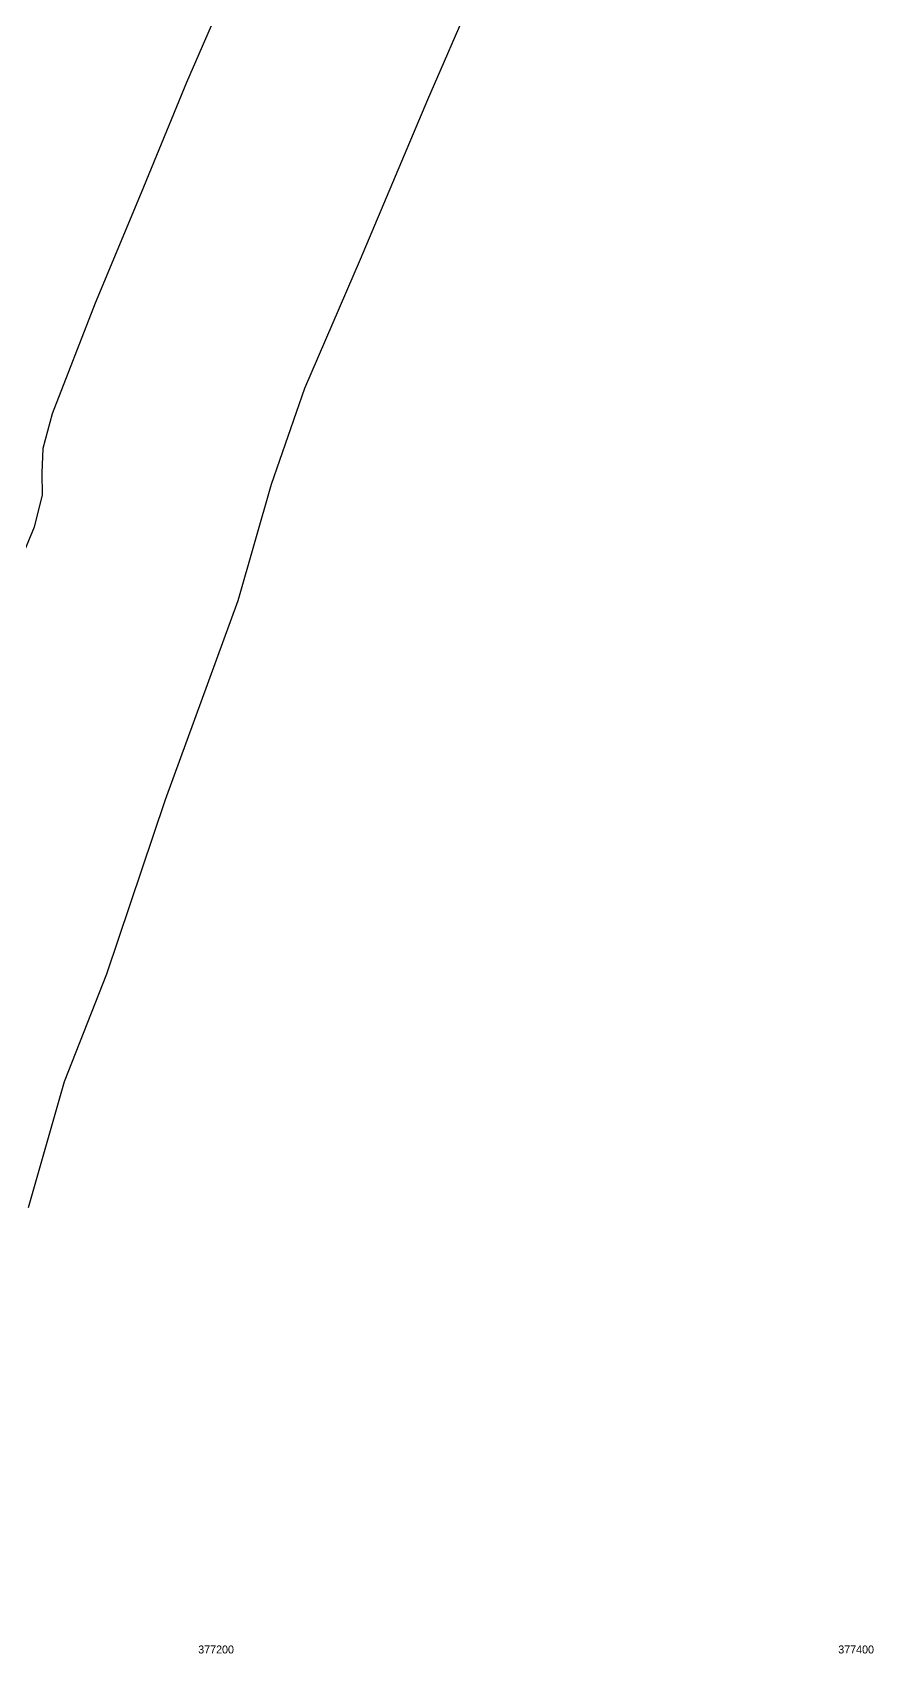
# Model space of a CAD drawing. Header units: metres. Extents: x 375284 to 378017, y 725251 to 730423.
# Drawn here: x 377143 to 377405, y 728050 to 728556 of the extents above; entities that cross this region are included whole.
import ezdxf
from ezdxf.enums import TextEntityAlignment as Align

# ---------------------------------------------------------------- set-up
doc = ezdxf.new("R2010")
doc.units = ezdxf.units.M
doc.layers.add('COORDS', color=4, linetype='Continuous')
doc.layers.add('ROADS', color=8, linetype='Continuous')

msp = doc.modelspace()

# ---------------------------------------------------------------- linework, layer by layer
at = {"layer": 'ROADS'}
for p, q in [((377266.15, 728535.5), (377287.35, 728584.47)), ((377202.86, 728568.65), (377190.75, 728540.87)), ((377190.75, 728540.87), (377176.57, 728506.39)), ((377245.1, 728485.63), (377266.15, 728535.5)), ((377176.57, 728506.39), (377162.25, 728471.91)), ((377227.78, 728445.33), (377245.1, 728485.63)), ((377162.25, 728471.91), (377148.81, 728437.26)), ((377217.33, 728415.32), (377227.78, 728445.33)), ((377148.81, 728437.26), (377145.83, 728426.52)), ((377145.83, 728426.52), (377145.53, 728418.91)), ((377145.53, 728418.91), (377145.67, 728412.04)), ((377145.67, 728412.04), (377143.13, 728401.89)), ((377206.88, 728379.04), (377217.33, 728415.32)), ((377143.13, 728401.89), (377135.37, 728383.08)), ((377184.19, 728316.79), (377206.88, 728379.04)), ((377165.83, 728262.3), (377184.19, 728316.79)), ((377152.68, 728228.71), (377165.83, 728262.3)), ((377141.34, 728189.29), (377152.68, 728228.71))]:
    msp.add_line(p, q, dxfattribs=at)

# ---------------------------------------------------------------- texts
at = {"layer": 'COORDS'}
for s, p in [('377200', (377200, 728050)), ('377400', (377400, 728050))]:
    msp.add_text(s, height=2.5, dxfattribs=at).set_placement(p, align=Align.CENTER)

doc.saveas('drawing.dxf')
